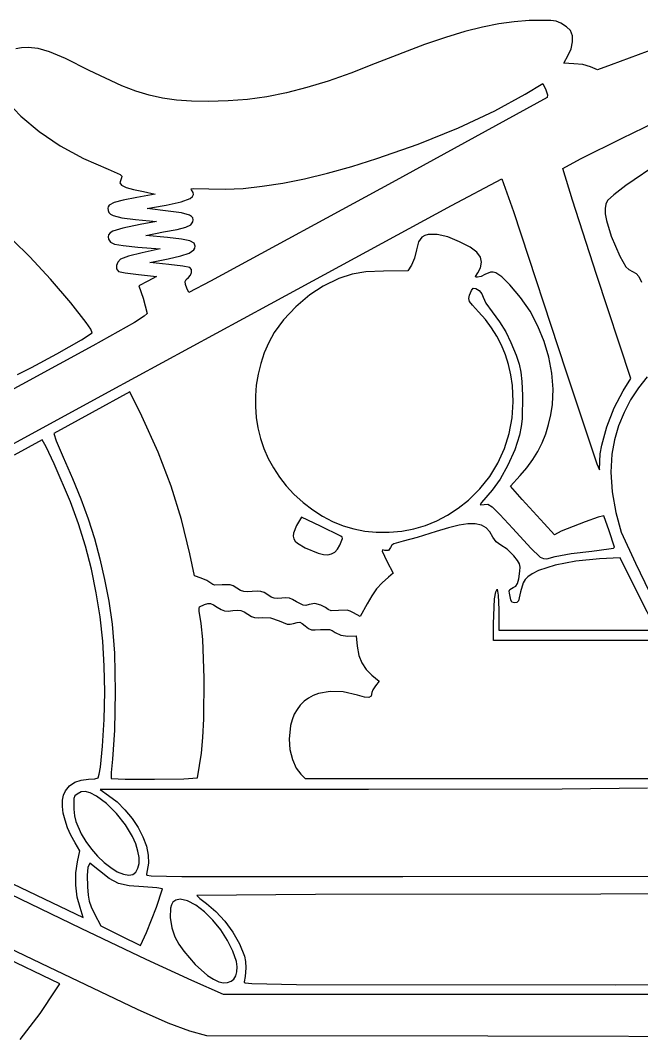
# Model space of a CAD drawing. Extents: x 35 to 812, y 120 to 558.
# Drawn here: x 240.3 to 368.1, y 164.1 to 373.9 of the extents above; entities that cross this region are included whole.
import ezdxf

# ---------------------------------------------------------------- set-up
doc = ezdxf.new("R2010")
doc.units = 0

msp = doc.modelspace()

# ---------------------------------------------------------------- linework, layer by layer
at = {"layer": 'Layer 1', "color": 7}
for points in [[(371.087178, 368.159121), (361.809117, 364.772452), (358.986893, 363.67884), (357.575781, 364.313841), (355.97946, 364.776862), (354.118556, 364.948841), (352.072444, 365.054674), (352.989667, 366.712731), (353.582224, 368.067068), (353.867202, 369.45117), (353.828066, 370.736054), (353.448278, 371.792734), (352.641299, 372.551207), (351.437444, 373.30968), (350.467304, 373.69994), (349.364873, 373.891763), (344.911051, 373.838847), (341.865653, 373.617602), (338.691685, 373.180144), (335.323413, 372.508694), (331.695105, 371.585477), (327.741028, 370.392715), (323.395451, 368.912633), (313.266864, 365.019397), (308.219314, 363.043564), (303.551689, 361.390193), (299.180893, 360.041093), (295.023832, 358.978073), (290.997408, 358.182945), (287.018527, 357.637517), (283.004093, 357.3236), (278.871009, 357.223003), (275.438796, 357.28467), (272.361704, 357.491445), (269.515295, 357.875987), (266.775133, 358.470955), (264.016781, 359.309009), (261.115803, 360.42281), (254.388216, 363.608285), (249.543582, 366.02316), (246.269912, 367.449155), (243.91567, 368.127702), (241.829319, 368.300232), (240.52094, 368.229952), (239.326249, 368.022419)], [(348.368275, 359.586615), (348.681365, 358.598837), (348.650497, 358.034392), (316.772595, 340.527784), (279.364898, 320.216591), (274.919895, 317.852978), (274.53184, 318.734923), (274.208827, 319.543556), (274.143784, 320.123986), (274.343324, 320.56551), (274.814062, 320.957424), (275.279839, 321.416036), (275.497569, 322.006939), (275.444101, 322.584613), (275.096284, 323.003537), (273.658714, 323.294579), (270.792393, 323.638537), (266.876557, 324.026593), (270.686559, 324.802705), (273.263492, 325.393608), (274.977222, 325.984511), (275.930274, 326.628331), (276.153585, 326.986621), (276.225174, 327.377984), (275.996971, 328.046057), (275.140382, 328.515693), (273.397438, 328.866266), (270.51017, 329.177152), (266.065168, 329.635763), (269.698781, 330.341319), (272.531478, 330.844579), (274.315763, 331.29823), (275.299683, 331.784953), (275.731285, 332.387432), (275.818377, 332.838946), (275.746719, 333.221421), (275.49316, 333.545191), (275.034548, 333.820592), (273.409565, 334.267628), (270.686559, 334.645211), (266.34739, 335.1391), (267.414543, 335.390454), (270.227948, 335.879934), (273.355545, 336.528715), (275.219757, 337.233719), (275.70083, 337.620742), (275.893342, 338.037943), (275.806388, 338.490698), (275.449062, 338.98438), (275.386224, 339.191086), (275.872396, 339.288651), (279.047398, 339.196047), (282.413947, 339.133002), (286.0765, 339.313456), (290.023479, 339.736169), (294.24331, 340.399902), (298.724418, 341.303413), (303.455226, 342.445463), (308.424159, 343.824811), (313.619642, 345.440218), (322.103402, 348.430562), (330.372187, 351.794631), (337.893524, 355.297607), (344.134939, 358.70467), (347.733275, 360.891894), (348.368275, 359.586615), (348.368275, 359.586615)], [(237.500623, 357.227413), (240.382929, 354.189112), (244.115761, 350.997022), (248.443906, 348.046365), (253.221844, 345.433052), (258.304052, 343.252994), (260.791136, 342.181431), (261.121866, 341.829204), (261.05572, 341.453826), (260.702942, 340.43077), (261.046901, 339.98649), (262.02586, 339.522367), (263.560444, 339.071472), (265.571278, 338.66688), (268.005447, 338.102435), (264.195444, 337.396879), (261.403537, 336.901336), (259.560823, 336.395872), (258.544933, 335.844105), (258.308806, 335.539489), (258.233496, 335.209656), (258.290891, 334.734921), (258.480992, 334.335428), (258.830669, 334.000426), (259.366795, 333.719169), (261.105881, 333.274889), (263.913222, 332.916599), (268.287669, 332.493265), (264.936278, 331.858265), (261.351723, 331.141133), (259.278601, 330.48684), (258.710642, 330.140883), (258.402719, 329.759787), (258.315558, 329.3266), (258.409885, 328.824374), (258.766522, 328.219139), (259.622559, 327.818957), (261.371567, 327.524607), (264.407111, 327.236873), (268.993225, 326.848817), (265.324334, 326.072705), (262.50211, 325.36274), (260.844053, 324.732149), (260.286774, 324.15227), (260.010615, 323.42687), (260.045342, 322.727929), (260.42072, 322.227425), (261.796554, 321.918744), (264.548222, 321.557147), (268.287669, 321.169091), (266.453223, 320.216591), (264.618778, 319.26409), (265.500723, 316.724088), (266.34739, 313.584364), (265.72617, 312.974169), (263.758881, 311.719051), (255.164327, 306.91686), (233.539036, 295.169353)], [(220.133472, 276.577952), (258.409885, 297.391854), (291.747406, 315.559921), (328.956666, 335.78292), (339.337158, 341.242159), (341.700771, 334.539377), (352.447271, 301.757482), (358.881059, 282.575178), (359.410226, 281.340455), (359.445504, 283.104345), (359.566358, 284.670831), (359.863326, 286.422112), (360.909533, 290.252509), (362.43199, 294.142438), (364.278563, 297.638799), (365.830786, 300.143522), (358.775226, 321.592425), (353.823105, 336.863302), (351.860777, 343.429383), (355.50762, 345.413759), (364.102174, 349.673554), (370.85236, 352.909189)], [(371.880929, 344.686155), (364.847417, 339.896642), (362.350962, 338.005628), (361.068283, 336.797157), (360.725978, 336.077407), (360.572189, 335.160046), (360.606916, 334.042594), (360.830158, 332.722571), (361.84219, 329.464886), (363.608285, 325.367149), (364.843008, 323.175516), (365.433911, 322.623749), (366.183564, 322.227425), (366.974007, 321.81236), (367.53294, 321.18232), (368.078643, 319.990041)], [(322.862426, 329.247707), (322.183328, 328.304026), (321.768814, 326.672428), (321.363119, 324.957045), (320.745758, 323.532704), (320.004924, 322.333259), (314.960198, 322.262703), (311.313356, 322.114977), (308.486722, 321.66298), (305.79238, 320.734733), (302.542413, 319.158257), (299.82051, 317.372869), (296.959701, 314.92933), (294.376705, 312.227823), (292.48824, 309.668528), (291.372631, 307.571377), (290.445848, 305.427613), (289.706547, 303.247676), (289.153385, 301.042004), (288.785018, 298.821036), (288.600103, 296.59521), (288.597295, 294.374965), (288.775251, 292.17074), (289.132629, 289.992973), (289.668083, 287.852103), (290.380271, 285.758569), (291.267848, 283.722809), (292.329472, 281.755262), (293.563799, 279.866367), (294.969485, 278.066561), (296.545187, 276.366285), (298.449154, 274.624788), (300.406452, 273.10364), (302.420801, 271.8016), (304.495921, 270.717427), (306.635533, 269.849883), (308.843359, 269.197726), (311.123118, 268.759716), (313.478531, 268.534614), (316.163433, 268.520006), (318.745396, 268.741871), (321.230621, 269.20186), (323.625308, 269.901628), (325.935659, 270.842829), (328.167876, 272.027116), (330.328159, 273.456142), (332.422709, 275.131562), (334.778674, 277.429098), (336.810937, 279.985016), (338.506683, 282.763349), (339.853096, 285.728131), (340.83736, 288.843395), (341.44666, 292.073174), (341.66818, 295.381502), (341.489104, 298.73241), (341.160028, 300.926662), (340.67551, 303.037404), (340.035548, 305.063811), (339.240144, 307.005054), (338.289297, 308.860308), (337.183008, 310.628746), (335.921275, 312.30954), (334.5041, 313.901864), (333.260006, 315.235806), (332.647605, 316.05381), (332.504841, 316.660147), (332.669654, 317.359089), (333.066529, 318.258673), (333.410488, 318.734923), (333.953986, 318.711221), (334.636391, 318.254263), (335.226192, 317.579024), (335.491878, 316.900477), (336.021045, 315.705442), (337.291046, 313.901864), (338.861459, 311.812757), (340.11768, 309.783181), (341.195306, 307.581626), (342.229938, 304.976581), (342.845646, 303.120087), (343.213306, 301.501718), (343.415603, 299.53939), (343.535216, 296.65102), (343.513168, 291.892927), (343.311974, 290.256368), (342.935494, 288.537126), (341.954881, 285.477879), (340.567471, 282.319414), (338.96178, 279.438761), (337.326324, 277.212952), (335.1391, 274.672951), (334.852468, 274.143784), (335.703545, 274.249617), (336.425086, 274.281036), (337.321914, 273.733679), (338.873586, 272.200749), (341.55966, 269.275447), (345.253356, 265.226769), (347.217337, 263.397284), (347.890716, 263.090464), (348.539703, 263.069311), (350.308554, 263.525166), (353.602619, 264.142527), (357.822725, 264.654056), (361.359325, 265.072979), (362.257806, 265.274173), (362.514673, 265.465445), (361.385783, 268.816836), (360.327449, 271.921282), (359.123594, 271.608192), (356.490988, 270.686559), (351.543277, 268.711003), (350.167443, 268.005447), (348.015497, 270.298504), (343.464661, 275.272673), (341.06577, 277.989064), (343.076605, 280.176288), (344.456918, 281.810986), (345.665665, 283.470903), (346.709874, 285.171335), (347.596573, 286.927577), (348.33279, 288.754925), (348.925554, 290.668677), (349.381892, 292.684128), (349.708831, 294.816575), (349.86393, 297.995917), (349.6267, 301.254222), (349.01492, 304.538158), (348.046365, 307.794395), (346.738813, 310.969604), (345.110039, 314.010454), (343.177822, 316.863615), (340.959937, 319.475757), (339.302432, 321.115623), (338.071567, 321.931974), (337.534476, 322.067504), (337.006067, 322.040563), (335.844656, 321.557147), (335.033267, 321.199959), (334.327711, 321.02798), (333.991469, 321.052233), (333.886738, 321.169091), (334.398266, 321.945203), (334.927433, 322.95503), (335.1391, 324.097149), (334.919716, 325.175326), (334.17778, 326.1609), (332.787614, 327.172932), (330.623542, 328.330485), (328.225202, 329.3122), (326.015379, 329.807742), (324.169358, 329.793962), (323.43755, 329.588841), (322.862426, 329.247707), (322.862426, 329.247707)], [(239.677373, 300.99019), (242.527158, 302.404058), (247.764809, 305.263213), (252.804022, 308.128983), (255.058494, 309.562695), (254.726662, 310.313795), (253.806132, 311.682119), (250.648769, 315.723081), (246.485989, 320.590866), (242.217375, 325.19076), (238.673954, 328.680024)], [(369.218006, 300.495749), (367.409674, 298.244102), (365.817557, 295.791124), (364.458604, 293.16782), (363.349764, 290.405196), (362.507989, 287.534258), (361.950228, 284.586013), (361.732498, 280.91216), (362.007554, 276.811667), (362.739018, 272.585497), (363.890507, 268.534614), (366.783287, 262.140512), (372.639401, 250.084324)], [(372.004401, 246.239044), (354.824112, 246.239044), (337.608546, 246.239044), (337.608546, 249.696268), (337.820213, 254.780681), (338.055031, 256.279437), (338.34938, 256.822384), (338.574276, 255.578842), (338.66688, 252.589048), (338.66688, 248.355712), (354.894668, 248.355712), (371.122456, 248.355712), (367.383009, 255.799328), (363.643562, 263.278221), (359.374949, 263.031277), (354.550709, 262.55668), (350.255637, 261.721588), (346.833691, 260.615299), (345.557627, 259.98836), (344.628828, 259.327108), (344.105173, 258.777546), (343.720425, 258.132072), (343.182438, 256.222661), (342.710598, 254.370577), (342.403571, 254.069613), (341.947715, 254.00016), (341.343583, 254.15891), (341.136326, 254.63516), (340.924659, 256.010995), (340.856308, 256.420548), (340.933479, 256.72096), (341.630215, 257.139884), (342.188045, 257.445809), (342.547438, 257.973322), (342.800997, 258.930784), (343.041327, 260.526553), (343.100858, 261.334635), (342.961952, 261.990582), (342.545233, 262.699445), (341.771326, 263.666277), (340.382263, 265.024473), (339.125491, 265.853501), (338.137713, 266.523779), (337.467435, 267.511557), (336.878943, 268.601931), (336.099869, 269.414905), (335.101686, 269.954201), (333.85587, 270.223538), (332.333895, 270.226639), (330.507235, 269.967223), (328.347366, 269.449011), (325.825761, 268.675725), (321.914335, 267.445412), (318.981868, 266.66489), (317.112144, 266.162182), (316.670069, 265.841374), (316.406588, 265.394889), (315.983255, 264.777528), (315.242421, 264.795167), (314.772785, 264.873991), (314.660337, 264.658465), (315.665754, 262.537388), (316.971033, 260.067942), (315.983255, 259.29183), (314.659786, 258.138687), (313.544677, 256.89294), (312.555245, 255.461984), (311.608807, 253.753215), (310.162418, 251.177936), (308.786583, 251.91877), (308.108588, 252.293596), (307.463666, 252.483215), (305.717415, 252.412659), (304.218108, 252.355333), (303.565469, 252.589048), (303.023073, 253.052069), (302.083801, 253.541549), (300.871127, 253.859049), (299.684911, 253.647382), (299.009121, 253.467686), (298.459007, 253.479812), (297.074354, 254.211827), (296.267925, 254.694692), (295.597096, 254.952661), (294.906423, 255.025421), (294.040463, 254.952661), (293.176708, 254.858954), (292.501469, 254.917383), (291.872532, 255.16102), (291.147683, 255.622939), (290.383699, 256.085409), (289.718932, 256.332905), (288.974791, 256.401806), (287.972681, 256.328495), (286.970571, 256.250222), (286.22643, 256.310856), (285.561664, 256.556698), (284.797679, 257.034051), (284.055743, 257.491009), (283.413026, 257.726378), (281.763789, 257.704329), (280.29535, 257.638183), (279.824061, 257.768821), (279.435454, 258.021829), (278.606426, 258.559816), (277.459897, 259.044885), (276.084063, 259.538775), (275.131562, 264.089611), (273.414526, 271.14462), (271.264233, 278.011113), (268.57816, 284.990054), (265.253778, 292.382406), (262.749054, 297.391854), (255.058494, 293.158518), (255.058494, 293.158518)], [(255.058494, 293.158518), (247.156267, 288.819349), (247.59283, 287.368549), (249.061268, 283.98629), (251.011193, 279.61012), (252.72134, 275.402209), (254.213205, 271.289383), (255.508286, 267.198467), (256.62808, 263.056288), (257.594086, 258.789673), (258.4278, 254.325446), (259.150719, 249.590435), (259.613189, 243.594863), (259.781309, 235.677753), (259.651774, 227.767257), (259.221274, 221.791529), (258.917003, 219.061909), (258.903774, 217.840415), (261.796554, 217.68387), (267.864335, 217.672845), (273.905659, 217.780884), (276.719063, 217.981526), (277.495175, 223.026252), (277.798206, 226.273945), (277.994576, 230.076851), (278.077258, 238.473518), (277.763066, 246.466696), (277.463342, 249.765239), (277.071841, 252.306826), (277.009003, 252.804022), (277.124758, 253.135854), (278.130175, 253.647382), (278.826361, 253.832039), (279.386947, 253.828181), (279.980606, 253.592812), (280.77601, 253.082937), (281.594565, 252.600624), (282.270907, 252.346513), (282.993551, 252.284226), (283.951012, 252.377381), (284.907371, 252.470537), (285.622298, 252.408249), (286.277693, 252.154139), (287.055459, 251.671825), (287.801805, 251.209355), (288.448932, 250.961859), (289.148976, 250.892958), (290.054072, 250.966269), (291.751816, 250.930991), (293.476018, 250.260713), (295.134075, 249.563977), (295.748129, 249.566182), (296.474631, 249.766824), (297.196724, 249.971876), (297.726993, 249.978491), (298.230804, 249.74698), (298.873522, 249.237657), (299.542697, 248.720066), (300.152342, 248.457136), (300.907507, 248.399258), (302.013246, 248.496823), (303.843282, 248.514462), (304.429224, 248.298386), (305.011859, 247.897101), (306.162797, 247.301788), (307.657694, 247.156267), (309.31575, 247.226822), (309.562695, 245.039599), (309.907756, 243.180348), (310.497557, 241.622062), (311.378399, 240.282057), (312.596586, 239.077651), (314.078253, 237.842928), (313.33742, 236.890427), (312.790614, 236.083447), (312.561308, 235.514593), (312.420748, 234.80132), (311.965995, 234.491537), (311.068065, 234.55217), (309.597973, 234.950148), (306.654964, 235.64592), (303.966203, 235.76705), (301.574271, 235.340822), (300.502924, 234.930976), (299.521751, 234.394523), (298.636077, 233.734873), (297.851223, 232.955436), (297.172513, 232.059625), (296.605269, 231.050849), (296.154814, 229.932518), (295.826471, 228.708044), (295.557408, 225.954309), (295.718915, 223.781968), (296.214457, 221.725383), (296.981198, 219.966454), (297.956299, 218.687082), (298.873522, 217.840415), (334.362988, 217.840415), (369.887733, 217.840415)], [(228.882366, 200.801238), (253.188771, 189.230119), (252.55377, 191.240954), (251.954599, 193.402821), (251.649777, 195.862346), (251.65584, 198.374786), (251.989325, 200.695404), (252.518492, 202.953183), (251.530714, 204.575962), (250.670198, 206.127772), (249.971325, 207.69033), (249.440298, 209.228084), (249.083317, 210.70548), (248.906583, 212.086964), (248.916298, 213.336983), (249.118663, 214.419984), (249.519879, 215.300413), (250.382532, 216.324572), (251.473388, 217.064303), (252.769296, 217.512993), (254.247105, 217.664026), (255.583251, 217.75663), (256.257939, 217.981526), (256.497925, 218.729388), (256.735843, 220.147804), (257.170752, 224.49028), (257.493213, 229.996924), (257.633773, 235.655704), (257.524495, 240.936832), (257.196108, 246.095177), (256.647786, 251.136939), (255.878703, 256.068321), (254.888031, 260.895523), (253.674943, 265.624746), (252.238613, 270.262192), (250.578213, 274.814062), (247.178315, 282.632504), (245.552781, 286.080358), (244.757376, 287.51407), (239.007095, 284.374346)], [(297.039076, 269.910448), (296.456992, 268.325703), (296.399115, 267.712131), (296.509909, 267.180828), (296.799297, 266.704095), (297.277201, 266.254235), (298.838244, 265.324334), (301.524318, 264.182215), (302.590575, 263.927829), (303.499323, 263.886763), (304.270818, 264.060672), (304.925318, 264.451208), (305.483079, 265.060026), (305.964359, 265.888779), (306.511165, 267.251384), (306.460453, 267.540772), (306.211304, 267.687946), (301.977968, 269.769337), (298.062132, 271.63906), (297.039076, 269.910448), (297.039076, 269.910448)], [(251.91877, 214.630135), (251.466773, 214.234362), (251.239672, 213.739371), (251.248492, 211.525689), (251.391256, 210.16143), (251.649777, 208.998916), (252.765437, 206.445686), (253.723588, 204.843164), (254.867773, 203.29604), (256.142597, 201.853095), (257.492662, 200.563112), (258.862571, 199.474875), (260.196926, 198.637165), (261.440331, 198.098765), (262.537388, 197.908458), (263.376751, 198.080368), (264.013543, 198.569366), (264.443629, 199.335349), (264.662875, 200.338216), (264.667147, 201.537868), (264.452311, 202.894203), (264.014232, 204.36712), (263.348777, 205.916519), (261.913412, 208.307692), (260.041483, 210.652563), (257.971117, 212.693163), (255.940439, 214.171524), (254.627443, 214.848417), (253.612104, 215.141663), (252.755515, 215.064493), (251.91877, 214.630135), (251.91877, 214.630135)], [(369.252733, 215.864858), (351.693208, 215.639962), (311.855752, 215.547358), (256.645995, 215.547358), (258.409885, 214.347913), (260.149177, 213.005427), (261.767339, 211.406626), (263.222618, 209.622617), (264.473257, 207.724506), (265.477503, 205.7834), (266.193601, 203.870406), (266.579796, 202.056631), (266.594335, 200.413182), (266.171001, 198.155403), (266.291442, 197.957654), (267.194057, 197.810342), (273.482325, 197.643874), (318.94659, 197.661513), (372.004401, 197.732069)], [(443.971113, 173.390387), (363.008562, 173.390387), (282.046011, 173.390387), (275.519618, 176.247889), (266.140133, 180.578239), (252.765437, 186.97234), (225.601531, 200.025126)], [(254.141271, 199.495959), (254.026618, 197.952555), (254.070716, 195.509568), (254.192534, 193.80576), (254.410264, 192.541823), (254.819818, 191.377104), (255.517105, 189.970953), (256.822384, 187.501507), (260.914609, 185.455395), (264.971556, 183.44456), (266.171001, 186.090395), (268.283259, 191.329148), (269.522392, 195.086234), (268.353815, 195.337588), (265.571278, 195.509568), (262.631645, 195.720132), (260.41631, 196.241582), (258.51186, 197.226053), (256.504884, 198.825681), (254.564605, 200.377904), (254.141271, 199.495959), (254.141271, 199.495959)], [(209.752979, 196.400332), (246.062655, 179.034835), (264.266, 170.356496), (270.571907, 167.494585), (275.025729, 165.876216), (278.518231, 164.923715), (336.444379, 164.817882), (394.405804, 164.747326)], [(424.872594, 194.102865), (359.657171, 194.0279), (300.98578, 193.952935), (276.577952, 193.745678), (277.151216, 193.154774), (278.518231, 192.087621), (280.460164, 190.459881), (282.306185, 188.458417), (283.960383, 186.198984), (285.326846, 183.797338), (286.363132, 181.222059), (286.562121, 180.126242), (286.632125, 178.858446), (286.539521, 177.054868), (286.314625, 175.965666), (286.325132, 175.859704), (286.526016, 175.766195), (287.880077, 175.61344), (297.065534, 175.42327), (362.691062, 175.330666), (419.228146, 175.42768)], [(271.603782, 192.369843), (271.325418, 191.849427), (271.149581, 191.11693), (271.092254, 189.225709), (271.405345, 187.116207), (272.062394, 185.20845), (272.881638, 183.737738), (273.880303, 182.266612), (276.233993, 179.506676), (278.759663, 177.29575), (279.973302, 176.510888), (281.09351, 176.000944), (282.046838, 175.794927), (282.886064, 175.827862), (283.596305, 176.08404), (284.162679, 176.54775), (284.570303, 177.203283), (284.804294, 178.03493), (284.849769, 179.02698), (284.691846, 180.163725), (283.984843, 182.304164), (282.878898, 184.50124), (281.467855, 186.649534), (279.845558, 188.643626), (278.105853, 190.378095), (276.342583, 191.747521), (274.649593, 192.646485), (273.120728, 192.969566), (272.243192, 192.801996), (271.603782, 192.369843), (271.603782, 192.369843)], [(240.193311, 164.072638), (244.304828, 169.43321), (247.5796, 174.30761), (248.355712, 175.577611), (235.72626, 181.610114)]]:
    msp.add_lwpolyline(points, dxfattribs=at)

doc.saveas('drawing.dxf')
